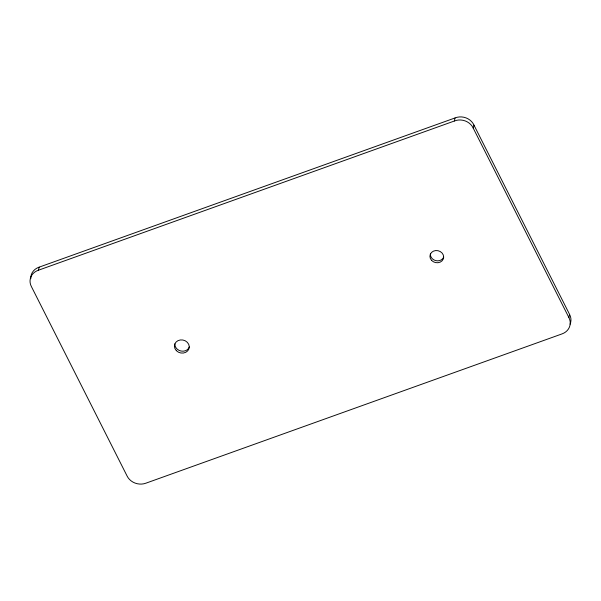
<?xml version="1.0" encoding="UTF-8"?>
<svg xmlns="http://www.w3.org/2000/svg" width="601" height="601" viewBox="0 0 601 601"><rect width="100%" height="100%" fill="white"/><g stroke="black" fill="none" stroke-linecap="round" stroke-linejoin="round"><path stroke-width="0.9" d="M569.583 314.421L568.862 317.493A14.123 12.411 13.3 0 1 561.89 333.953L145.975 483.159A14.078 12.373 13.3 0 1 127.074 475.984L31.455 286.685A13.996 12.298 13.3 0 1 38.426 270.225L39.155 267.152L455.062 117.946A13.725 12.065 13.3 0 1 473.971 125.121L569.583 314.421A14.123 12.411 13.3 0 1 570.101 324.172M38.426 270.225L454.341 121.019L455.062 117.946M568.862 317.493L473.25 128.193L473.971 125.121M454.341 121.019A13.725 12.065 13.3 0 1 473.25 128.193M30.779 278.721A13.996 12.298 13.3 0 1 39.155 267.152M443.688 257.19A6.911 6.07 13.3 0 1 435.725 260.624A6.911 6.07 13.3 0 1 430.406 253.832M189.36 346.98A7.467 6.566 13.3 0 1 180.961 351.022A7.467 6.566 13.3 0 1 174.876 343.877M431.51 260.286A6.911 6.07 13.3 0 0 443.238 259.099A6.911 6.07 13.3 0 0 435.627 250.572A6.911 6.07 13.3 0 0 431.51 260.286M176.341 350.646A7.467 6.566 13.3 0 0 188.909 348.888A7.467 6.566 13.3 0 0 180.277 339.963A7.467 6.566 13.3 0 0 176.341 350.646"/></g></svg>
